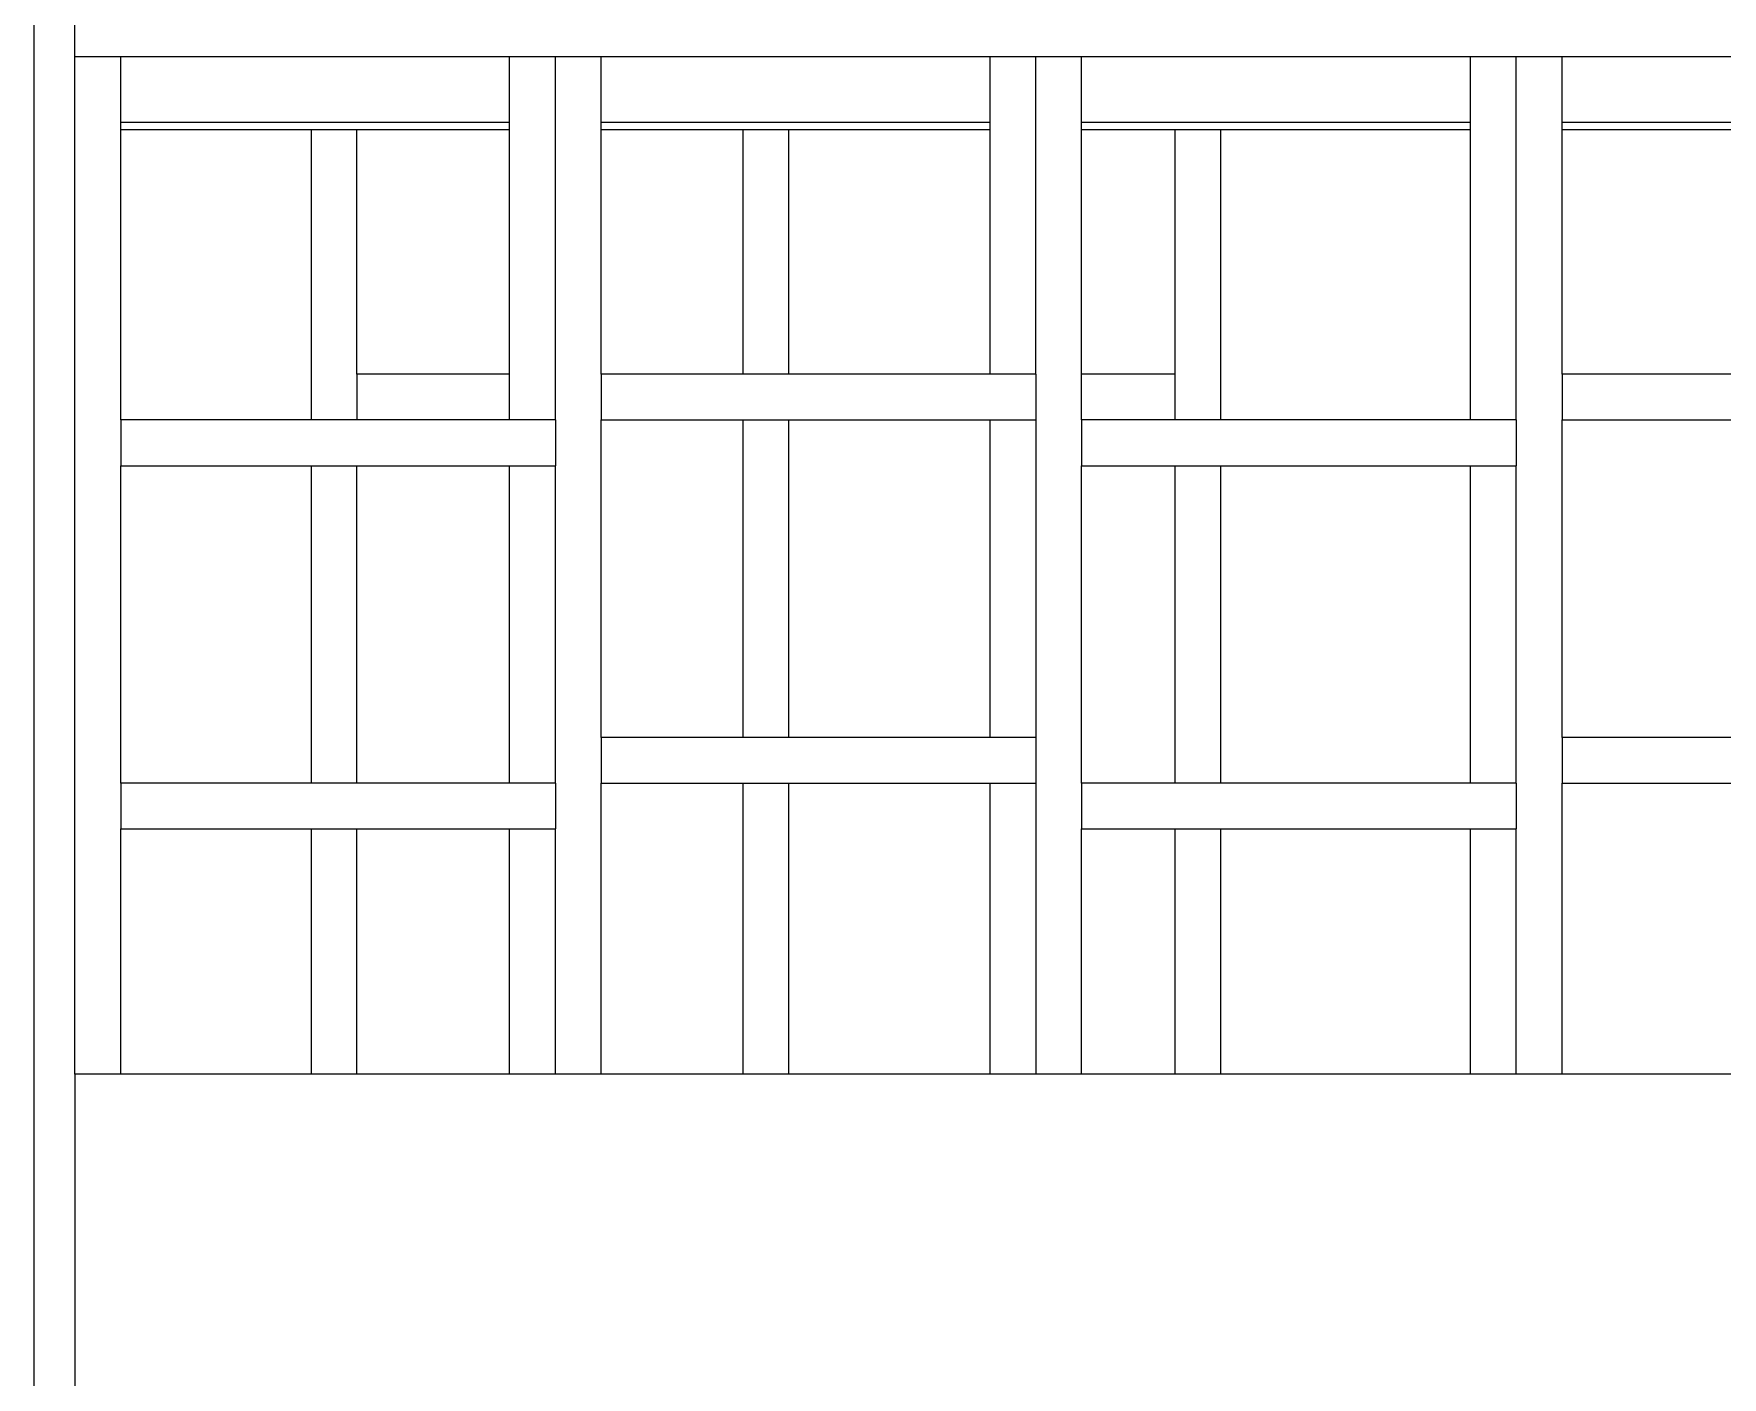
# Model space of a CAD drawing. Extents: x -60 to 60, y -13 to 16.
# Drawn here: x -27.434 to -23.744, y 6.353 to 9.291 of the extents above; entities that cross this region are included whole.
import ezdxf

# ---------------------------------------------------------------- set-up
doc = ezdxf.new("R2010")
doc.units = 0
doc.layers.get('0').update_dxf_attribs({"linetype": 'CONTINUOUS'})

msp = doc.modelspace()

# ---------------------------------------------------------------- linework, layer by layer
for p, q in [((-27.4336, 11.905), (-27.4336, 5.9664)), ((-27.3436, 9.2407), (-27.3436, 9.3407)), ((-27.3436, 9.2407), (-27.2436, 9.2407)), ((-27.3436, 7.0164), (-27.3436, 9.2407)), ((-27.2436, 9.0967), (-27.2436, 9.2407)), ((-27.2436, 9.2407), (-26.3936, 9.2407)), ((-26.3936, 9.2407), (-26.2936, 9.2407)), ((-26.3936, 9.0967), (-26.3936, 9.2407)), ((-26.2936, 9.2407), (-26.1936, 9.2407)), ((-26.2936, 8.4464), (-26.2936, 9.2407)), ((-26.1936, 9.0967), (-26.1936, 9.2407)), ((-26.1936, 9.2407), (-25.3436, 9.2407)), ((-25.3436, 9.2407), (-25.2436, 9.2407)), ((-25.3436, 9.0967), (-25.3436, 9.2407)), ((-25.2436, 9.2407), (-25.1436, 9.2407)), ((-25.2436, 8.5464), (-25.2436, 9.2407)), ((-25.1436, 9.2407), (-24.2936, 9.2407)), ((-25.1436, 9.0967), (-25.1436, 9.2407)), ((-24.2936, 9.2407), (-24.1936, 9.2407)), ((-24.2936, 9.0967), (-24.2936, 9.2407)), ((-24.1936, 9.2407), (-24.0936, 9.2407)), ((-24.1936, 8.4464), (-24.1936, 9.2407)), ((-24.0936, 9.0967), (-24.0936, 9.2407)), ((-24.0936, 9.2407), (-23.2436, 9.2407)), ((-26.3936, 9.0967), (-27.2436, 9.0967)), ((-27.2436, 9.0807), (-27.2436, 9.0967)), ((-26.8267, 9.0807), (-27.2436, 9.0807)), ((-27.2436, 8.4464), (-27.2436, 9.0807)), ((-26.8267, 8.4464), (-26.8267, 9.0807)), ((-26.7274, 9.0807), (-26.8267, 9.0807)), ((-26.7274, 8.5464), (-26.7274, 9.0807)), ((-26.3936, 9.0807), (-26.7274, 9.0807)), ((-26.3936, 9.0807), (-26.3936, 9.0967)), ((-26.3936, 8.5464), (-26.3936, 9.0807)), ((-25.3436, 9.0967), (-26.1936, 9.0967)), ((-26.1936, 9.0807), (-26.1936, 9.0967)), ((-26.1936, 8.5464), (-26.1936, 9.0807)), ((-25.8832, 9.0807), (-26.1936, 9.0807)), ((-25.8832, 8.5464), (-25.8832, 9.0807)), ((-25.7838, 9.0807), (-25.8832, 9.0807)), ((-25.7838, 8.5464), (-25.7838, 9.0807)), ((-25.3436, 9.0807), (-25.7838, 9.0807)), ((-25.3436, 9.0807), (-25.3436, 9.0967)), ((-25.3436, 8.5464), (-25.3436, 9.0807)), ((-24.2936, 9.0967), (-25.1436, 9.0967)), ((-25.1436, 9.0807), (-25.1436, 9.0967)), ((-24.9396, 9.0807), (-25.1436, 9.0807)), ((-25.1436, 8.5464), (-25.1436, 9.0807)), ((-24.9396, 9.0807), (-24.9396, 8.5464)), ((-24.8403, 9.0807), (-24.9396, 9.0807)), ((-24.8403, 9.0807), (-24.8403, 8.4464)), ((-24.2936, 9.0807), (-24.8403, 9.0807)), ((-24.2936, 9.0807), (-24.2936, 9.0967)), ((-24.2936, 8.4464), (-24.2936, 9.0807)), ((-23.2436, 9.0967), (-24.0936, 9.0967)), ((-24.0936, 9.0807), (-24.0936, 9.0967)), ((-23.698, 9.0807), (-24.0936, 9.0807)), ((-24.0936, 8.5464), (-24.0936, 9.0807)), ((-26.3936, 8.5464), (-26.7274, 8.5464)), ((-26.7274, 8.5464), (-26.7274, 8.4464)), ((-26.3936, 8.4464), (-26.3936, 8.5464)), ((-25.8832, 8.5464), (-26.1936, 8.5464)), ((-26.1936, 8.5464), (-26.1936, 8.4464)), ((-25.7838, 8.5464), (-25.8832, 8.5464)), ((-25.3436, 8.5464), (-25.7838, 8.5464)), ((-25.2436, 8.5464), (-25.3436, 8.5464)), ((-25.2436, 8.5464), (-25.2436, 8.4464)), ((-24.9396, 8.5464), (-25.1436, 8.5464)), ((-25.1436, 8.4464), (-25.1436, 8.5464)), ((-24.9396, 8.5464), (-24.9396, 8.4464)), ((-24.0936, 8.5464), (-24.0936, 8.4464)), ((-23.698, 8.5464), (-24.0936, 8.5464)), ((-27.2436, 8.4464), (-27.2436, 8.3464)), ((-26.8267, 8.4464), (-27.2436, 8.4464)), ((-26.7274, 8.4464), (-26.8267, 8.4464)), ((-26.3936, 8.4464), (-26.7274, 8.4464)), ((-26.2936, 8.4464), (-26.3936, 8.4464)), ((-26.2936, 8.4464), (-26.2936, 8.3464)), ((-26.1936, 8.4464), (-25.8832, 8.4464)), ((-26.1936, 7.7521), (-26.1936, 8.4464)), ((-25.8832, 7.7521), (-25.8832, 8.4464)), ((-25.8832, 8.4464), (-25.7838, 8.4464)), ((-25.7838, 7.7521), (-25.7838, 8.4464)), ((-25.7838, 8.4464), (-25.3436, 8.4464)), ((-25.3436, 7.7521), (-25.3436, 8.4464)), ((-25.3436, 8.4464), (-25.2436, 8.4464)), ((-25.2436, 8.4464), (-25.2436, 7.7521)), ((-24.9396, 8.4464), (-25.1436, 8.4464)), ((-25.1436, 8.4464), (-25.1436, 8.3464)), ((-24.8403, 8.4464), (-24.9396, 8.4464)), ((-24.2936, 8.4464), (-24.8403, 8.4464)), ((-24.1936, 8.4464), (-24.2936, 8.4464)), ((-24.1936, 8.4464), (-24.1936, 8.3464)), ((-24.0936, 7.7521), (-24.0936, 8.4464)), ((-24.0936, 8.4464), (-23.698, 8.4464)), ((-27.2436, 7.6521), (-27.2436, 8.3464)), ((-27.2436, 8.3464), (-26.8267, 8.3464)), ((-26.8267, 7.6521), (-26.8267, 8.3464)), ((-26.8267, 8.3464), (-26.7274, 8.3464)), ((-26.7274, 7.6521), (-26.7274, 8.3464)), ((-26.7274, 8.3464), (-26.3936, 8.3464)), ((-26.3936, 7.6521), (-26.3936, 8.3464)), ((-26.3936, 8.3464), (-26.2936, 8.3464)), ((-26.2936, 7.6521), (-26.2936, 8.3464)), ((-25.1436, 7.6521), (-25.1436, 8.3464)), ((-25.1436, 8.3464), (-24.9396, 8.3464)), ((-24.9396, 8.3464), (-24.9396, 7.6521)), ((-24.9396, 8.3464), (-24.8403, 8.3464)), ((-24.8403, 8.3464), (-24.8403, 7.6521)), ((-24.8403, 8.3464), (-24.2936, 8.3464)), ((-24.2936, 7.6521), (-24.2936, 8.3464)), ((-24.2936, 8.3464), (-24.1936, 8.3464)), ((-24.1936, 7.6521), (-24.1936, 8.3464)), ((-26.1936, 7.7521), (-26.1936, 7.6521)), ((-25.8832, 7.7521), (-26.1936, 7.7521)), ((-25.7838, 7.7521), (-25.8832, 7.7521)), ((-25.3436, 7.7521), (-25.7838, 7.7521)), ((-25.2436, 7.7521), (-25.3436, 7.7521)), ((-25.2436, 7.7521), (-25.2436, 7.6521)), ((-24.0936, 7.7521), (-24.0936, 7.6521)), ((-23.698, 7.7521), (-24.0936, 7.7521)), ((-27.2436, 7.6521), (-27.2436, 7.5521)), ((-26.8267, 7.6521), (-27.2436, 7.6521)), ((-26.7274, 7.6521), (-26.8267, 7.6521)), ((-26.3936, 7.6521), (-26.7274, 7.6521)), ((-26.2936, 7.6521), (-26.3936, 7.6521)), ((-26.2936, 7.6521), (-26.2936, 7.5521)), ((-26.1936, 7.0164), (-26.1936, 7.6521)), ((-26.1936, 7.6521), (-25.8832, 7.6521)), ((-25.8832, 7.0164), (-25.8832, 7.6521)), ((-25.8832, 7.6521), (-25.7838, 7.6521)), ((-25.7838, 7.0164), (-25.7838, 7.6521)), ((-25.7838, 7.6521), (-25.3436, 7.6521)), ((-25.3436, 7.0164), (-25.3436, 7.6521)), ((-25.3436, 7.6521), (-25.2436, 7.6521)), ((-25.2436, 7.6521), (-25.2436, 7.0164)), ((-25.1436, 7.6521), (-25.1436, 7.5521)), ((-24.9396, 7.6521), (-25.1436, 7.6521)), ((-24.8403, 7.6521), (-24.9396, 7.6521)), ((-24.2936, 7.6521), (-24.8403, 7.6521)), ((-24.1936, 7.6521), (-24.2936, 7.6521)), ((-24.1936, 7.6521), (-24.1936, 7.5521)), ((-24.0936, 7.0164), (-24.0936, 7.6521)), ((-24.0936, 7.6521), (-23.698, 7.6521)), ((-27.2436, 7.0164), (-27.2436, 7.5521)), ((-27.2436, 7.5521), (-26.8267, 7.5521)), ((-26.8267, 7.0164), (-26.8267, 7.5521)), ((-26.8267, 7.5521), (-26.7274, 7.5521)), ((-26.7274, 7.0164), (-26.7274, 7.5521)), ((-26.7274, 7.5521), (-26.3936, 7.5521)), ((-26.3936, 7.0164), (-26.3936, 7.5521)), ((-26.3936, 7.5521), (-26.2936, 7.5521)), ((-26.2936, 7.0164), (-26.2936, 7.5521)), ((-25.1436, 7.0164), (-25.1436, 7.5521)), ((-25.1436, 7.5521), (-24.9396, 7.5521)), ((-24.9396, 7.5521), (-24.9396, 7.0164)), ((-24.9396, 7.5521), (-24.8403, 7.5521)), ((-24.8403, 7.5521), (-24.8403, 7.0164)), ((-24.8403, 7.5521), (-24.2936, 7.5521)), ((-24.2936, 7.0164), (-24.2936, 7.5521)), ((-24.2936, 7.5521), (-24.1936, 7.5521)), ((-24.1936, 7.0164), (-24.1936, 7.5521)), ((-27.3436, 7.0164), (-27.3436, 5.9664)), ((-27.2436, 7.0164), (-27.3436, 7.0164)), ((-26.8267, 7.0164), (-27.2436, 7.0164)), ((-26.7274, 7.0164), (-26.8267, 7.0164)), ((-26.3936, 7.0164), (-26.7274, 7.0164)), ((-26.2936, 7.0164), (-26.3936, 7.0164)), ((-26.1936, 7.0164), (-26.2936, 7.0164)), ((-25.8832, 7.0164), (-26.1936, 7.0164)), ((-25.7838, 7.0164), (-25.8832, 7.0164)), ((-25.3436, 7.0164), (-25.7838, 7.0164)), ((-25.2436, 7.0164), (-25.3436, 7.0164)), ((-25.1436, 7.0164), (-25.2436, 7.0164)), ((-24.9396, 7.0164), (-25.1436, 7.0164)), ((-24.8403, 7.0164), (-24.9396, 7.0164)), ((-24.2936, 7.0164), (-24.8403, 7.0164)), ((-24.1936, 7.0164), (-24.2936, 7.0164)), ((-24.0936, 7.0164), (-24.1936, 7.0164)), ((-23.698, 7.0164), (-24.0936, 7.0164))]:
    msp.add_line(p, q)

doc.saveas('drawing.dxf')
